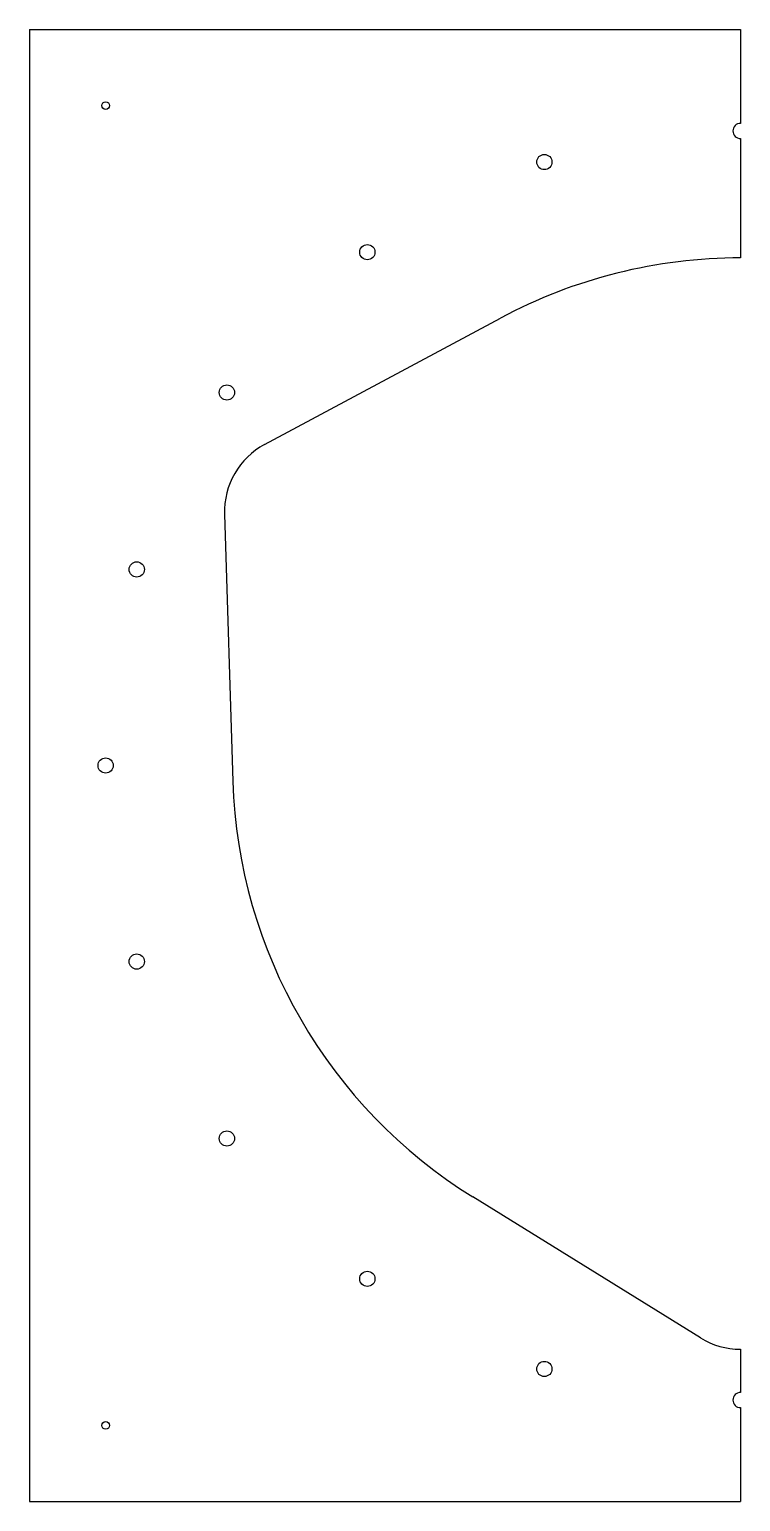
# Model space of a CAD drawing. Header units: millimetres. Extents: x -280 to 0, y -290 to 290.
import ezdxf

# ---------------------------------------------------------------- set-up
doc = ezdxf.new("R2010")
doc.units = ezdxf.units.MM

msp = doc.modelspace()

# ---------------------------------------------------------------- linework, layer by layer
at = {"color": 7, "linetype": 'Continuous', "lineweight": 25}
for p, q in [((-280, 290), (-280, -290)), ((-280, 290), (0, 290)), ((0, 290), (0, 253)), ((0, 247), (0, 200)), ((-187.39, 126.44), (-94.55, 176.24)), ((-203.19, 99.06), (-199.9, -6.24)), ((-15.8, -225.5), (-105.36, -170)), ((0, -230), (0, -247)), ((0, -253), (0, -290)), ((-280, -290), (0, -290))]:
    msp.add_line(p, q, dxfattribs=at)
for centre, radius in [((-250, 260), 1.5), ((-77.25, 237.76), 3), ((-146.95, 202.25), 3), ((-202.25, 146.95), 3), ((-237.76, 77.25), 3), ((-250, 0), 3), ((-237.76, -77.25), 3), ((-202.25, -146.95), 3), ((-146.95, -202.25), 3), ((-77.25, -237.76), 3), ((-250, -260), 1.5)]:
    msp.add_circle(centre, radius, dxfattribs=at)
for centre, radius, start, end in [((0, 250), 3, 90, 270), ((0, 0), 200, 90, 118.21167), ((-173.21, 100), 30, 118.21167, 181.78833), ((0, 0), 200, 181.78833, 238.21167), ((0, -200), 30, 238.21167, 270), ((0, -250), 3, 90, 270)]:
    msp.add_arc(centre, radius, start, end, dxfattribs=at)

doc.saveas('drawing.dxf')
